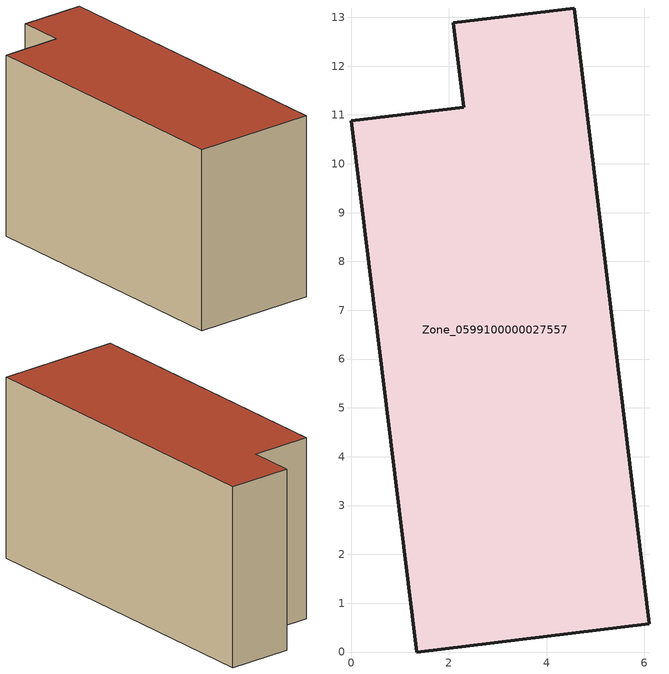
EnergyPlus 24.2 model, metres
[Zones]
Zone_0599100000027557
 floor ground (C_G): 6.1,0.58 1.34,0 0,10.88 2.3,11.16 2.09,12.89 4.56,13.19 z0
 wall outside (C_F): 1.34,0 6.1,0.58 4.56,13.19 2.09,12.89 2.3,11.16 0,10.88 1.34,0 z0:7.01
 roof outside (C_R): 2.09,12.89 2.3,11.16 0,10.88 1.34,0 6.1,0.58 4.56,13.19 z7.01
[BUILDING]
Pand.0599100000027557: North Axis=0; Terrain=City; Loads Convergence Tolerance Value=0.04; Temperature Convergence Tolerance Value=0.4; Solar Distribution=FullExterior; Maximum Number of Warmup Days=25; Minimum Number of Warmup Days=1
[Site:Location]
Rotterdam.The.Hague.AP_ZH_NLD Design_Conditions: Latitude=51.96; Longitude=4.45; Time Zone=1; Elevation=-4.5
[SITE:GROUNDTEMPERATURE:BUILDINGSURFACE]
18, 18, 18, 18, 18, 18, 18, 18, 18, 18, 18, 18
[MATERIAL] Thermal Absorptance=0.9; Solar Absorptance=0.7; Visible Absorptance=0.7
Name | Roughness | Thickness | Conductivity | Density | Specific Heat
G.TI.1992-2005 | MediumSmooth | 0.15 | 0.06 | 540 | 1210
F.TI.1992-2005 | Rough | 0.3 | 0.12 | 1920 | 840
R.TI.1992-2005 | MediumRough | 0.2 | 0.08 | 1500 | 1000
[CONSTRUCTION]
C_G: G.TI.1992-2005
C_F: F.TI.1992-2005
C_R: R.TI.1992-2005
[ZONE]
Zone_0599100000027557: Type=1; Multiplier=1; Ceiling Height=Autocalculate; Volume=Autocalculate; Floor Area=autocalculate; Part of Total Floor Area=Yes
[ZONEINFILTRATION:DESIGNFLOWRATE]
Infil_Zone_0599100000027557: Zone or ZoneList or Space or SpaceList=Zone_0599100000027557; Schedule=AlwaysOn; Design Flow Rate Calculation Method=Flow/Area; Flow Rate per Floor Area=0.0015; Constant Term Coefficient=1; Temperature Term Coefficient=0; Velocity Term Coefficient=0; Velocity Squared Term Coefficient=0
[HVACTEMPLATE:ZONE:IDEALLOADSAIRSYSTEM]
Zone_0599100000027557: Maximum Heating Supply Air Temperature=50; Minimum Cooling Supply Air Temperature=13; Maximum Heating Supply Air Humidity Ratio=0.0156; Minimum Cooling Supply Air Humidity Ratio=0.0077; Heating Limit=NoLimit; Cooling Limit=NoLimit; Dehumidification Control Type=ConstantSensibleHeatRatio; Cooling Sensible Heat Ratio=0.7; Dehumidification Setpoint=60; Humidification Control Type=None; Humidification Setpoint=30; Outdoor Air Method=None; Outdoor Air Flow Rate per Person=0.00944; Outdoor Air Flow Rate per Zone Floor Area=0; Outdoor Air Flow Rate per Zone=0; Demand Controlled Ventilation Type=None; Outdoor Air Economizer Type=NoEconomizer; Heat Recovery Type=None; Sensible Heat Recovery Effectiveness=0.7; Latent Heat Recovery Effectiveness=0.65
[ZONECONTROL:THERMOSTAT]
ThermostatControl_Zone_0599100000027557: Zone or ZoneList=Zone_0599100000027557; Control Type Schedule=DualSetpointControlType; Control 1=Thermostat_Zone_0599100000027557; Temperature Difference Between Cutout And Setpoint=0
[THERMOSTATSETPOINT:DUALSETPOINT]
Thermostat_Zone_0599100000027557: Heating Setpoint Temperature Schedule=HeatingSetpoint_Zone_0599100000027557; Cooling Setpoint Temperature Schedule=CoolingSetpoint_Zone_0599100000027557
[SCHEDULE:COMPACT]
HeatingSetpoint_Zone_0599100000027557: Through: 12/31, For: AllDays, Until: 24:00, 21
CoolingSetpoint_Zone_0599100000027557: Through: 12/31, For: AllDays, Until: 24:00, 24
DualSetpointControlType: Through: 12/31, For: AllDays, Until: 24:00, 4
AlwaysOn: Through: 12/31, For: AllDays, Until: 24:00, 1
